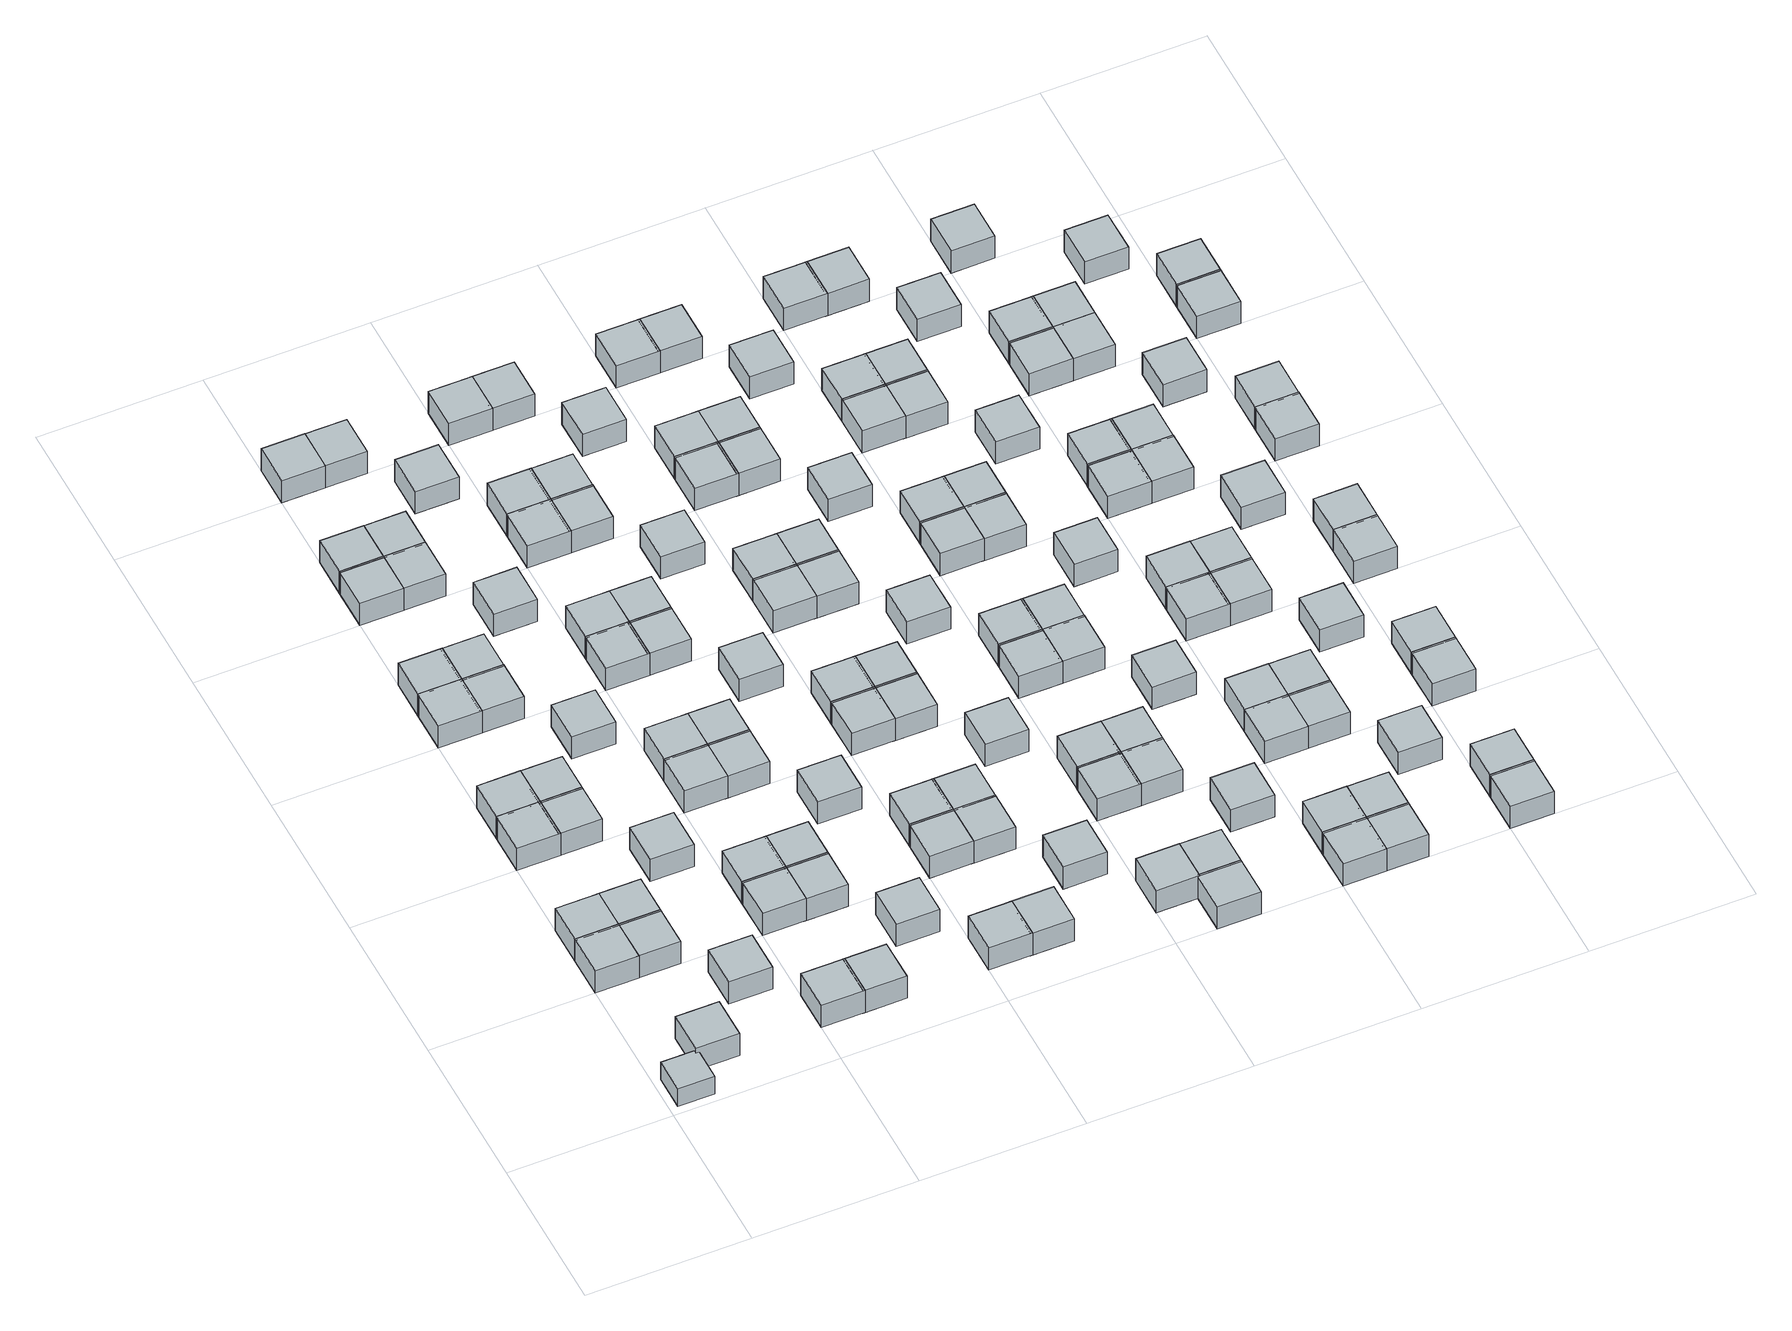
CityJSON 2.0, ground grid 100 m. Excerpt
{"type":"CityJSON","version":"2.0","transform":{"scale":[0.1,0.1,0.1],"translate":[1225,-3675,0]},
"CityObjects":{
"object1":{"type":"GenericCityObject","geometry":[{"type":"Solid","lod":"1","boundaries":[[[[0,1,2,3]],[[4,5,1,0]],[[5,6,2,1]],[[6,7,3,2]],[[7,4,0,3]],[[7,6,5,4]]]]}]},
"object2":{"type":"GenericCityObject","geometry":[{"type":"Solid","lod":"1","boundaries":[[[[8,9,10,11]],[[12,13,9,8]],[[13,14,10,9]],[[14,15,11,10]],[[15,12,8,11]],[[15,14,13,12]]]]}]},
"object3":{"type":"GenericCityObject","geometry":[{"type":"Solid","lod":"1","boundaries":[[[[16,17,18,19]],[[20,21,17,16]],[[21,22,18,17]],[[22,23,19,18]],[[23,20,16,19]],[[23,22,21,20]]]]}]},
"object4":{"type":"GenericCityObject","geometry":[{"type":"Solid","lod":"1","boundaries":[[[[24,25,26,27]],[[28,29,25,24]],[[29,30,26,25]],[[30,31,27,26]],[[31,28,24,27]],[[31,30,29,28]]]]}]},
"object5":{"type":"GenericCityObject","geometry":[{"type":"Solid","lod":"1","boundaries":[[[[32,33,34,35]],[[36,37,33,32]],[[37,38,34,33]],[[38,39,35,34]],[[39,36,32,35]],[[39,38,37,36]]]]}]},
"object6":{"type":"GenericCityObject","geometry":[{"type":"Solid","lod":"1","boundaries":[[[[40,41,42,43]],[[44,45,41,40]],[[45,46,42,41]],[[46,47,43,42]],[[47,44,40,43]],[[47,46,45,44]]]]}]},
"object7":{"type":"GenericCityObject","geometry":[{"type":"Solid","lod":"1","boundaries":[[[[48,49,50,51]],[[52,53,49,48]],[[53,54,50,49]],[[54,55,51,50]],[[55,52,48,51]],[[55,54,53,52]]]]}]},
"object8":{"type":"GenericCityObject","geometry":[{"type":"Solid","lod":"1","boundaries":[[[[56,57,58,59]],[[60,61,57,56]],[[61,62,58,57]],[[62,63,59,58]],[[63,60,56,59]],[[63,62,61,60]]]]}]},
"object9":{"type":"GenericCityObject","geometry":[{"type":"Solid","lod":"1","boundaries":[[[[64,65,66,67]],[[68,69,65,64]],[[69,70,66,65]],[[70,71,67,66]],[[71,68,64,67]],[[71,70,69,68]]]]}]},
"object10":{"type":"GenericCityObject","geometry":[{"type":"Solid","lod":"1","boundaries":[[[[72,73,74,75]],[[76,77,73,72]],[[77,78,74,73]],[[78,79,75,74]],[[79,76,72,75]],[[79,78,77,76]]]]}]},
"object11":{"type":"GenericCityObject","geometry":[{"type":"Solid","lod":"1","boundaries":[[[[80,81,82,83]],[[84,85,81,80]],[[85,86,82,81]],[[86,87,83,82]],[[87,84,80,83]],[[87,86,85,84]]]]}]},
"object12":{"type":"GenericCityObject","geometry":[{"type":"Solid","lod":"1","boundaries":[[[[88,89,90,91]],[[92,93,89,88]],[[93,94,90,89]],[[94,95,91,90]],[[95,92,88,91]],[[95,94,93,92]]]]}]},
"object13":{"type":"GenericCityObject","geometry":[{"type":"Solid","lod":"1","boundaries":[[[[96,97,98,99]],[[100,101,97,96]],[[101,102,98,97]],[[102,103,99,98]],[[103,100,96,99]],[[103,102,101,100]]]]}]},
"object14":{"type":"GenericCityObject","geometry":[{"type":"Solid","lod":"1","boundaries":[[[[104,105,106,107]],[[108,109,105,104]],[[109,110,106,105]],[[110,111,107,106]],[[111,108,104,107]],[[111,110,109,108]]]]}]},
"object15":{"type":"GenericCityObject","geometry":[{"type":"Solid","lod":"1","boundaries":[[[[112,113,114,115]],[[116,117,113,112]],[[117,118,114,113]],[[118,119,115,114]],[[119,116,112,115]],[[119,118,117,116]]]]}]},
"object16":{"type":"GenericCityObject","geometry":[{"type":"Solid","lod":"1","boundaries":[[[[120,121,122,123]],[[124,125,121,120]],[[125,126,122,121]],[[126,127,123,122]],[[127,124,120,123]],[[127,126,125,124]]]]}]},
"object17":{"type":"GenericCityObject","geometry":[{"type":"Solid","lod":"1","boundaries":[[[[128,129,130,131]],[[132,133,129,128]],[[133,134,130,129]],[[134,135,131,130]],[[135,132,128,131]],[[135,134,133,132]]]]}]},
"object18":{"type":"GenericCityObject","geometry":[{"type":"Solid","lod":"1","boundaries":[[[[136,137,138,139]],[[140,141,137,136]],[[141,142,138,137]],[[142,143,139,138]],[[143,140,136,139]],[[143,142,141,140]]]]}]},
"object19":{"type":"GenericCityObject","geometry":[{"type":"Solid","lod":"1","boundaries":[[[[144,145,146,147]],[[148,149,145,144]],[[149,150,146,145]],[[150,151,147,146]],[[151,148,144,147]],[[151,150,149,148]]]]}]},
"object20":{"type":"GenericCityObject","geometry":[{"type":"Solid","lod":"1","boundaries":[[[[152,153,154,155]],[[156,157,153,152]],[[157,158,154,153]],[[158,159,155,154]],[[159,156,152,155]],[[159,158,157,156]]]]}]},
"object21":{"type":"GenericCityObject","geometry":[{"type":"Solid","lod":"1","boundaries":[[[[160,161,162,163]],[[164,165,161,160]],[[165,166,162,161]],[[166,167,163,162]],[[167,164,160,163]],[[167,166,165,164]]]]}]},
"object22":{"type":"GenericCityObject","geometry":[{"type":"Solid","lod":"1","boundaries":[[[[168,169,170,171]],[[172,173,169,168]],[[173,174,170,169]],[[174,175,171,170]],[[175,172,168,171]],[[175,174,173,172]]]]}]},
"object23":{"type":"GenericCityObject","geometry":[{"type":"Solid","lod":"1","boundaries":[[[[176,177,178,179]],[[180,181,177,176]],[[181,182,178,177]],[[182,183,179,178]],[[183,180,176,179]],[[183,182,181,180]]]]}]},
"object24":{"type":"GenericCityObject","geometry":[{"type":"Solid","lod":"1","boundaries":[[[[184,185,186,187]],[[188,189,185,184]],[[189,190,186,185]],[[190,191,187,186]],[[191,188,184,187]],[[191,190,189,188]]]]}]},
"object25":{"type":"GenericCityObject","geometry":[{"type":"Solid","lod":"1","boundaries":[[[[192,193,194,195]],[[196,197,193,192]],[[197,198,194,193]],[[198,199,195,194]],[[199,196,192,195]],[[199,198,197,196]]]]}]},
"object26":{"type":"GenericCityObject","geometry":[{"type":"Solid","lod":"1","boundaries":[[[[200,201,202,203]],[[204,205,201,200]],[[205,206,202,201]],[[206,207,203,202]],[[207,204,200,203]],[[207,206,205,204]]]]}]},
"object27":{"type":"GenericCityObject","geometry":[{"type":"Solid","lod":"1","boundaries":[[[[208,209,210,211]],[[212,213,209,208]],[[213,214,210,209]],[[214,215,211,210]],[[215,212,208,211]],[[215,214,213,212]]]]}]},
"object28":{"type":"GenericCityObject","geometry":[{"type":"Solid","lod":"1","boundaries":[[[[216,217,218,219]],[[220,221,217,216]],[[221,222,218,217]],[[222,223,219,218]],[[223,220,216,219]],[[223,222,221,220]]]]}]},
"object29":{"type":"GenericCityObject","geometry":[{"type":"Solid","lod":"1","boundaries":[[[[224,225,226,227]],[[228,229,225,224]],[[229,230,226,225]],[[230,231,227,226]],[[231,228,224,227]],[[231,230,229,228]]]]}]},
"object30":{"type":"GenericCityObject","geometry":[{"type":"Solid","lod":"1","boundaries":[[[[232,233,234,235]],[[236,237,233,232]],[[237,238,234,233]],[[238,239,235,234]],[[239,236,232,235]],[[239,238,237,236]]]]}]},
"object31":{"type":"GenericCityObject","geometry":[{"type":"Solid","lod":"1","boundaries":[[[[240,241,242,243]],[[244,245,241,240]],[[245,246,242,241]],[[246,247,243,242]],[[247,244,240,243]],[[247,246,245,244]]]]}]},
"object32":{"type":"GenericCityObject","geometry":[{"type":"Solid","lod":"1","boundaries":[[[[248,249,250,251]],[[252,253,249,248]],[[253,254,250,249]],[[254,255,251,250]],[[255,252,248,251]],[[255,254,253,252]]]]}]},
"object33":{"type":"GenericCityObject","geometry":[{"type":"Solid","lod":"1","boundaries":[[[[256,257,258,259]],[[260,261,257,256]],[[261,262,258,257]],[[262,263,259,258]],[[263,260,256,259]],[[263,262,261,260]]]]}]},
"object34":{"type":"GenericCityObject","geometry":[{"type":"Solid","lod":"1","boundaries":[[[[264,265,266,267]],[[268,269,265,264]],[[269,270,266,265]],[[270,271,267,266]],[[271,268,264,267]],[[271,270,269,268]]]]}]},
"object35":{"type":"GenericCityObject","geometry":[{"type":"Solid","lod":"1","boundaries":[[[[272,273,274,275]],[[276,277,273,272]],[[277,278,274,273]],[[278,279,275,274]],[[279,276,272,275]],[[279,278,277,276]]]]}]},
"object36":{"type":"GenericCityObject","geometry":[{"type":"Solid","lod":"1","boundaries":[[[[280,281,282,283]],[[284,285,281,280]],[[285,286,282,281]],[[286,287,283,282]],[[287,284,280,283]],[[287,286,285,284]]]]}]},
"object37":{"type":"GenericCityObject","geometry":[{"type":"Solid","lod":"1","boundaries":[[[[288,289,290,291]],[[292,293,289,288]],[[293,294,290,289]],[[294,295,291,290]],[[295,292,288,291]],[[295,294,293,292]]]]}]},
"object38":{"type":"GenericCityObject","geometry":[{"type":"Solid","lod":"1","boundaries":[[[[296,297,298,299]],[[300,301,297,296]],[[301,302,298,297]],[[302,303,299,298]],[[303,300,296,299]],[[303,302,301,300]]]]}]},
"object39":{"type":"GenericCityObject","geometry":[{"type":"Solid","lod":"1","boundaries":[[[[304,305,306,307]],[[308,309,305,304]],[[309,310,306,305]],[[310,311,307,306]],[[311,308,304,307]],[[311,310,309,308]]]]}]},
"object40":{"type":"GenericCityObject","geometry":[{"type":"Solid","lod":"1","boundaries":[[[[312,313,314,315]],[[316,317,313,312]],[[317,318,314,313]],[[318,319,315,314]],[[319,316,312,315]],[[319,318,317,316]]]]}]},
"object41":{"type":"GenericCityObject","geometry":[{"type":"Solid","lod":"1","boundaries":[[[[320,321,322,323]],[[324,325,321,320]],[[325,326,322,321]],[[326,327,323,322]],[[327,324,320,323]],[[327,326,325,324]]]]}]},
"object42":{"type":"GenericCityObject","geometry":[{"type":"Solid","lod":"1","boundaries":[[[[328,329,330,331]],[[332,333,329,328]],[[333,334,330,329]],[[334,335,331,330]],[[335,332,328,331]],[[335,334,333,332]]]]}]},
"object43":{"type":"GenericCityObject","geometry":[{"type":"Solid","lod":"1","boundaries":[[[[336,337,338,339]],[[340,341,337,336]],[[341,342,338,337]],[[342,343,339,338]],[[343,340,336,339]],[[343,342,341,340]]]]}]},
"object44":{"type":"GenericCityObject","geometry":[{"type":"Solid","lod":"1","boundaries":[[[[344,345,346,347]],[[348,349,345,344]],[[349,350,346,345]],[[350,351,347,346]],[[351,348,344,347]],[[351,350,349,348]]]]}]},
"object45":{"type":"GenericCityObject","geometry":[{"type":"Solid","lod":"1","boundaries":[[[[352,353,354,355]],[[356,357,353,352]],[[357,358,354,353]],[[358,359,355,354]],[[359,356,352,355]],[[359,358,357,356]]]]}]},
"object46":{"type":"GenericCityObject","geometry":[{"type":"Solid","lod":"1","boundaries":[[[[360,361,362,363]],[[364,365,361,360]],[[365,366,362,361]],[[366,367,363,362]],[[367,364,360,363]],[[367,366,365,364]]]]}]},
"object47":{"type":"GenericCityObject","geometry":[{"type":"Solid","lod":"1","boundaries":[[[[368,369,370,371]],[[372,373,369,368]],[[373,374,370,369]],[[374,375,371,370]],[[375,372,368,371]],[[375,374,373,372]]]]}]},
"object48":{"type":"GenericCityObject","geometry":[{"type":"Solid","lod":"1","boundaries":[[[[376,377,378,379]],[[380,381,377,376]],[[381,382,378,377]],[[382,383,379,378]],[[383,380,376,379]],[[383,382,381,380]]]]}]},
"object49":{"type":"GenericCityObject","geometry":[{"type":"Solid","lod":"1","boundaries":[[[[384,385,386,387]],[[388,389,385,384]],[[389,390,386,385]],[[390,391,387,386]],[[391,388,384,387]],[[391,390,389,388]]]]}]},
"object50":{"type":"GenericCityObject","geometry":[{"type":"Solid","lod":"1","boundaries":[[[[392,393,394,395]],[[396,397,393,392]],[[397,398,394,393]],[[398,399,395,394]],[[399,396,392,395]],[[399,398,397,396]]]]}]},
"object51":{"type":"GenericCityObject","geometry":[{"type":"Solid","lod":"1","boundaries":[[[[400,401,402,403]],[[404,405,401,400]],[[405,406,402,401]],[[406,407,403,402]],[[407,404,400,403]],[[407,406,405,404]]]]}]},
"object52":{"type":"GenericCityObject","geometry":[{"type":"Solid","lod":"1","boundaries":[[[[408,409,410,411]],[[412,413,409,408]],[[413,414,410,409]],[[414,415,411,410]],[[415,412,408,411]],[[415,414,413,412]]]]}]},
"object53":{"type":"GenericCityObject","geometry":[{"type":"Solid","lod":"1","boundaries":[[[[416,417,418,419]],[[420,421,417,416]],[[421,422,418,417]],[[422,423,419,418]],[[423,420,416,419]],[[423,422,421,420]]]]}]},
"object54":{"type":"GenericCityObject","geometry":[{"type":"Solid","lod":"1","boundaries":[[[[424,425,426,427]],[[428,429,425,424]],[[429,430,426,425]],[[430,431,427,426]],[[431,428,424,427]],[[431,430,429,428]]]]}]},
"object55":{"type":"GenericCityObject","geometry":[{"type":"Solid","lod":"1","boundaries":[[[[432,433,434,435]],[[436,437,433,432]],[[437,438,434,433]],[[438,439,435,434]],[[439,436,432,435]],[[439,438,437,436]]]]}]},
"object56":{"type":"GenericCityObject","geometry":[{"type":"Solid","lod":"1","boundaries":[[[[440,441,442,443]],[[444,445,441,440]],[[445,446,442,441]],[[446,447,443,442]],[[447,444,440,443]],[[447,446,445,444]]]]}]},
"object57":{"type":"GenericCityObject","geometry":[{"type":"Solid","lod":"1","boundaries":[[[[448,449,450,451]],[[452,453,449,448]],[[453,454,450,449]],[[454,455,451,450]],[[455,452,448,451]],[[455,454,453,452]]]]}]},
"object58":{"type":"GenericCityObject","geometry":[{"type":"Solid","lod":"1","boundaries":[[[[456,457,458,459]],[[460,461,457,456]],[[461,462,458,457]],[[462,463,459,458]],[[463,460,456,459]],[[463,462,461,460]]]]}]},
"object59":{"type":"GenericCityObject","geometry":[{"type":"Solid","lod":"1","boundaries":[[[[464,465,466,467]],[[468,469,465,464]],[[469,470,466,465]],[[470,471,467,466]],[[471,468,464,467]],[[471,470,469,468]]]]}]},
"object60":{"type":"GenericCityObject","geometry":[{"type":"Solid","lod":"1","boundaries":[[[[472,473,474,475]],[[476,477,473,472]],[[477,478,474,473]],[[478,479,475,474]],[[479,476,472,475]],[[479,478,477,476]]]]}]},
"object61":{"type":"GenericCityObject","geometry":[{"type":"Solid","lod":"1","boundaries":[[[[480,481,482,483]],[[484,485,481,480]],[[485,486,482,481]],[[486,487,483,482]],[[487,484,480,483]],[[487,486,485,484]]]]}]},
"object62":{"type":"GenericCityObject","geometry":[{"type":"Solid","lod":"1","boundaries":[[[[488,489,490,491]],[[492,493,489,488]],[[493,494,490,489]],[[494,495,491,490]],[[495,492,488,491]],[[495,494,493,492]]]]}]},
"object63":{"type":"GenericCityObject","geometry":[{"type":"Solid","lod":"1","boundaries":[[[[496,497,498,499]],[[500,501,497,496]],[[501,502,498,497]],[[502,503,499,498]],[[503,500,496,499]],[[503,502,501,500]]]]}]},
"object64":{"type":"GenericCityObject","geometry":[{"type":"Solid","lod":"1","boundaries":[[[[504,505,506,507]],[[508,509,505,504]],[[509,510,506,505]],[[510,511,507,506]],[[511,508,504,507]],[[511,510,509,508]]]]}]},
"object65":{"type":"GenericCityObject","geometry":[{"type":"Solid","lod":"1","boundaries":[[[[512,513,514,515]],[[516,517,513,512]],[[517,518,514,513]],[[518,519,515,514]],[[519,516,512,515]],[[519,518,517,516]]]]}]},
"object66":{"type":"GenericCityObject","geometry":[{"type":"Solid","lod":"1","boundaries":[[[[520,521,522,523]],[[524,525,521,520]],[[525,526,522,521]],[[526,527,523,522]],[[527,524,520,523]],[[527,526,525,524]]]]}]},
"object67":{"type":"GenericCityObject","geometry":[{"type":"Solid","lod":"1","boundaries":[[[[528,529,530,531]],[[532,533,529,528]],[[533,534,530,529]],[[534,535,531,530]],[[535,532,528,531]],[[535,534,533,532]]]]}]},
"object68":{"type":"GenericCityObject","geometry":[{"type":"Solid","lod":"1","boundaries":[[[[536,537,538,539]],[[540,541,537,536]],[[541,542,538,537]],[[542,543,539,538]],[[543,540,536,539]],[[543,542,541,540]]]]}]},
"object69":{"type":"GenericCityObject","geometry":[{"type":"Solid","lod":"1","boundaries":[[[[544,545,546,547]],[[548,549,545,544]],[[549,550,546,545]],[[550,551,547,546]],[[551,548,544,547]],[[551,550,549,548]]]]}]},
"object70":{"type":"GenericCityObject","geometry":[{"type":"Solid","lod":"1","boundaries":[[[[552,553,554,555]],[[556,557,553,552]],[[557,558,554,553]],[[558,559,555,554]],[[559,556,552,555]],[[559,558,557,556]]]]}]},
"object71":{"type":"GenericCityObject","geometry":[{"type":"Solid","lod":"1","boundaries":[[[[560,561,562,563]],[[564,565,561,560]],[[565,566,562,561]],[[566,567,563,562]],[[567,564,560,563]],[[567,566,565,564]]]]}]},
"object72":{"type":"GenericCityObject","geometry":[{"type":"Solid","lod":"1","boundaries":[[[[568,569,570,571]],[[572,573,569,568]],[[573,574,570,569]],[[574,575,571,570]],[[575,572,568,571]],[[575,574,573,572]]]]}]},
"object73":{"type":"GenericCityObject","geometry":[{"type":"Solid","lod":"1","boundaries":[[[[576,577,578,579]],[[580,581,577,576]],[[581,582,578,577]],[[582,583,579,578]],[[583,580,576,579]],[[583,582,581,580]]]]}]},
"object74":{"type":"GenericCityObject","geometry":[{"type":"Solid","lod":"1","boundaries":[[[[584,585,586,587]],[[588,589,585,584]],[[589,590,586,585]],[[590,591,587,586]],[[591,588,584,587]],[[591,590,589,588]]]]}]},
"object75":{"type":"GenericCityObject","geometry":[{"type":"Solid","lod":"1","boundaries":[[[[592,593,594,595]],[[596,597,593,592]],[[597,598,594,593]],[[598,599,595,594]],[[599,596,592,595]],[[599,598,597,596]]]]}]},
"object76":{"type":"GenericCityObject","geometry":[{"type":"Solid","lod":"1","boundaries":[[[[600,601,602,603]],[[604,605,601,600]],[[605,606,602,601]],[[606,607,603,602]],[[607,604,600,603]],[[607,606,605,604]]]]}]},
"object77":{"type":"GenericCityObject","geometry":[{"type":"Solid","lod":"1","boundaries":[[[[608,609,610,611]],[[612,613,609,608]],[[613,614,610,609]],[[614,615,611,610]],[[615,612,608,611]],[[615,614,613,612]]]]}]},
"object78":{"type":"GenericCityObject","geometry":[{"type":"Solid","lod":"1","boundaries":[[[[616,617,618,619]],[[620,621,617,616]],[[621,622,618,617]],[[622,623,619,618]],[[623,620,616,619]],[[623,622,621,620]]]]}]},
"object79":{"type":"GenericCityObject","geometry":[{"type":"Solid","lod":"1","boundaries":[[[[624,625,626,627]],[[628,629,625,624]],[[629,630,626,625]],[[630,631,627,626]],[[631,628,624,627]],[[631,630,629,628]]]]}]},
"object80":{"type":"GenericCityObject","geometry":[{"type":"Solid","lod":"1","boundaries":[[[[632,633,634,635]],[[636,637,633,632]],[[637,638,634,633]],[[638,639,635,634]],[[639,636,632,635]],[[639,638,637,636]]]]}]},
"object81":{"type":"GenericCityObject","geometry":[{"type":"Solid","lod":"1","boundaries":[[[[640,641,642,643]],[[644,645,641,640]],[[645,646,642,641]],[[646,647,643,642]],[[647,644,640,643]],[[647,646,645,644]]]]}]},
"object82":{"type":"GenericCityObject","geometry":[{"type":"Solid","lod":"1","boundaries":[[[[648,649,650,651]],[[652,653,649,648]],[[653,654,650,649]],[[654,655,651,650]],[[655,652,648,651]],[[655,654,653,652]]]]}]},
"object83":{"type":"GenericCityObject","geometry":[{"type":"Solid","lod":"1","boundaries":[[[[656,657,658,659]],[[660,661,657,656]],[[661,662,658,657]],[[662,663,659,658]],[[663,660,656,659]],[[663,662,661,660]]]]}]},
"object84":{"type":"GenericCityObject","geometry":[{"type":"Solid","lod":"1","boundaries":[[[[664,665,666,667]],[[668,669,665,664]],[[669,670,666,665]],[[670,671,667,666]],[[671,668,664,667]],[[671,670,669,668]]]]}]},
"object85":{"type":"GenericCityObject","geometry":[{"type":"Solid","lod":"1","boundaries":[[[[672,673,674,675]],[[676,677,673,672]],[[677,678,674,673]],[[678,679,675,674]],[[679,676,672,675]],[[679,678,677,676]]]]}]},
"object86":{"type":"GenericCityObject","geometry":[{"type":"Solid","lod":"1","boundaries":[[[[680,681,682,683]],[[684,685,681,680]],[[685,686,682,681]],[[686,687,683,682]],[[687,684,680,683]],[[687,686,685,684]]]]}]},
"object87":{"type":"GenericCityObject","geometry":[{"type":"Solid","lod":"1","boundaries":[[[[688,689,690,691]],[[692,693,689,688]],[[693,694,690,689]],[[694,695,691,690]],[[695,692,688,691]],[[695,694,693,692]]]]}]},
"object88":{"type":"GenericCityObject","geometry":[{"type":"Solid","lod":"1","boundaries":[[[[696,697,698,699]],[[700,701,697,696]],[[701,702,698,697]],[[702,703,699,698]],[[703,700,696,699]],[[703,702,701,700]]]]}]},
"object89":{"type":"GenericCityObject","geometry":[{"type":"Solid","lod":"1","boundaries":[[[[704,705,706,707]],[[708,709,705,704]],[[709,710,706,705]],[[710,711,707,706]],[[711,708,704,707]],[[711,710,709,708]]]]}]},
"object90":{"type":"GenericCityObject","geometry":[{"type":"Solid","lod":"1","boundaries":[[[[712,713,714,715]],[[716,717,713,712]],[[717,718,714,713]],[[718,719,715,714]],[[719,716,712,715]],[[719,718,717,716]]]]}]},
"object91":{"type":"GenericCityObject","geometry":[{"type":"Solid","lod":"1","boundaries":[[[[720,721,722,723]],[[724,725,721,720]],[[725,726,722,721]],[[726,727,723,722]],[[727,724,720,723]],[[727,726,725,724]]]]}]},
"object92":{"type":"GenericCityObject","geometry":[{"type":"Solid","lod":"1","boundaries":[[[[728,729,730,731]],[[732,733,729,728]],[[733,734,730,729]],[[734,735,731,730]],[[735,732,728,731]],[[735,734,733,732]]]]}]},
"object93":{"type":"GenericCityObject","geometry":[{"type":"Solid","lod":"1","boundaries":[[[[736,737,738,739]],[[740,741,737,736]],[[741,742,738,737]],[[742,743,739,738]],[[743,740,736,739]],[[743,742,741,740]]]]}]},
"object94":{"type":"GenericCityObject","geometry":[{"type":"Solid","lod":"1","boundaries":[[[[744,745,746,747]],[[748,749,745,744]],[[749,750,746,745]],[[750,751,747,746]],[[751,748,744,747]],[[751,750,749,748]]]]}]},
"object95":{"type":"GenericCityObject","geometry":[{"type":"Solid","lod":"1","boundaries":[[[[752,753,754,755]],[[756,757,753,752]],[[757,758,754,753]],[[758,759,755,754]],[[759,756,752,755]],[[759,758,757,756]]]]}]},
"object96":{"type":"GenericCityObject","geometry":[{"type":"Solid","lod":"1","boundaries":[[[[760,761,762,763]],[[764,765,761,760]],[[765,766,762,761]],[[766,767,763,762]],[[767,764,760,763]],[[767,766,765,764]]]]}]},
"object97":{"type":"GenericCityObject","geometry":[{"type":"Solid","lod":"1","boundaries":[[[[768,769,770,771]],[[772,773,769,768]],[[773,774,770,769]],[[774,775,771,770]],[[775,772,768,771]],[[775,774,773,772]]]]}]},
"object98":{"type":"GenericCityObject","geometry":[{"type":"Solid","lod":"1","boundaries":[[[[776,777,778,779]],[[780,781,777,776]],[[781,782,778,777]],[[782,783,779,778]],[[783,780,776,779]],[[783,782,781,780]]]]}]},
"object99":{"type":"GenericCityObject","geometry":[{"type":"Solid","lod":"1","boundaries":[[[[784,785,786,787]],[[788,789,785,784]],[[789,790,786,785]],[[790,791,787,786]],[[791,788,784,787]],[[791,790,789,788]]]]}]},
"object100":{"type":"GenericCityObject","geometry":[{"type":"Solid","lod":"1","boundaries":[[[[792,793,794,795]],[[796,797,793,792]],[[797,798,794,793]],[[798,799,795,794]],[[799,796,792,795]],[[799,798,797,796]]]]}]},
"object101":{"type":"GenericCityObject","geometry":[{"type":"Solid","lod":"1","boundaries":[[[[800,801,802,803]],[[804,805,801,800]],[[805,806,802,801]],[[806,807,803,802]],[[807,804,800,803]],[[807,806,805,804]]]]}]},
"object102":{"type":"GenericCityObject","geometry":[{"type":"Solid","lod":"1","boundaries":[[[[808,809,810,811]],[[812,813,809,808]],[[813,814,810,809]],[[814,815,811,810]],[[815,812,808,811]],[[815,814,813,812]]]]}]},
"object103":{"type":"GenericCityObject","geometry":[{"type":"Solid","lod":"1","boundaries":[[[[816,817,818,819]],[[820,821,817,816]],[[821,822,818,817]],[[822,823,819,818]],[[823,820,816,819]],[[823,822,821,820]]]]}]},
"object104":{"type":"GenericCityObject","geometry":[{"type":"Solid","lod":"1","boundaries":[[[[824,825,826,827]],[[828,829,825,824]],[[829,830,826,825]],[[830,831,827,826]],[[831,828,824,827]],[[831,830,829,828]]]]}]},
"object105":{"type":"GenericCityObject","geometry":[{"type":"Solid","lod":"1","boundaries":[[[[832,833,834,835]],[[836,837,833,832]],[[837,838,834,833]],[[838,839,835,834]],[[839,836,832,835]],[[839,838,837,836]]]]}]},
"object106":{"type":"GenericCityObject","geometry":[{"type":"Solid","lod":"1","boundaries":[[[[840,841,842,843]],[[844,845,841,840]],[[845,846,842,841]],[[846,847,843,842]],[[847,844,840,843]],[[847,846,845,844]]]]}]},
"object107":{"type":"GenericCityObject","geometry":[{"type":"Solid","lod":"1","boundaries":[[[[848,849,850,851]],[[852,853,849,848]],[[853,854,850,849]],[[854,855,851,850]],[[855,852,848,851]],[[855,854,853,852]]]]}]},
"object108":{"type":"GenericCityObject","geometry":[{"type":"Solid","lod":"1","boundaries":[[[[856,857,858,859]],[[860,861,857,856]],[[861,862,858,857]],[[862,863,859,858]],[[863,860,856,859]],[[863,862,861,860]]]]}]},
"object109":{"type":"GenericCityObject","geometry":[{"type":"Solid","lod":"1","boundaries":[[[[864,865,866,867]],[[868,869,865,864]],[[869,870,866,865]],[[870,871,867,866]],[[871,868,864,867]],[[871,870,869,868]]]]}]},
"object110":{"type":"GenericCityObject","geometry":[{"type":"Solid","lod":"1","boundaries":[[[[872,873,874,875]],[[876,877,873,872]],[[877,878,874,873]],[[878,879,875,874]],[[879,876,872,875]],[[879,878,877,876]]]]}]},
"object111":{"type":"GenericCityObject","geometry":[{"type":"Solid","lod":"1","boundaries":[[[[880,881,882,883]],[[884,885,881,880]],[[885,886,882,881]],[[886,887,883,882]],[[887,884,880,883]],[[887,886,885,884]]]]}]},
"object112":{"type":"GenericCityObject","geometry":[{"type":"Solid","lod":"1","boundaries":[[[[888,889,890,891]],[[892,893,889,888]],[[893,894,890,889]],[[894,895,891,890]],[[895,892,888,891]],[[895,894,893,892]]]]}]},
"object113":{"type":"GenericCityObject","geometry":[{"type":"Solid","lod":"1","boundaries":[[[[896,897,898,899]],[[900,901,897,896]],[[901,902,898,897]],[[902,903,899,898]],[[903,900,896,899]],[[903,902,901,900]]]]}]},
"object114":{"type":"GenericCityObject","geometry":[{"type":"Solid","lod":"1","boundaries":[[[[904,905,906,907]],[[908,909,905,904]],[[909,910,906,905]],[[910,911,907,906]],[[911,908,904,907]],[[911,910,909,908]]]]}]},
"object115":{"type":"GenericCityObject","geometry":[{"type":"Solid","lod":"1","boundaries":[[[[912,913,914,915]],[[916,917,913,912]],[[917,918,914,913]],[[918,919,915,914]],[[919,916,912,915]],[[919,918,917,916]]]]}]},
"object116":{"type":"GenericCityObject","geometry":[{"type":"Solid","lod":"1","boundaries":[[[[920,921,922,923]],[[924,925,921,920]],[[925,926,922,921]],[[926,927,923,922]],[[927,924,920,923]],[[927,926,925,924]]]]}]},
"object117":{"type":"GenericCityObject","geometry":[{"type":"Solid","lod":"1","boundaries":[[[[928,929,930,931]],[[932,933,929,928]],[[933,934,930,929]],[[934,935,931,930]],[[935,932,928,931]],[[935,934,933,932]]]]}]},
"object118":{"type":"GenericCityObject","geometry":[{"type":"Solid","lod":"1","boundaries":[[[[936,937,938,939]],[[940,941,937,936]],[[941,942,938,937]],[[942,943,939,938]],[[943,940,936,939]],[[943,942,941,940]]]]}]},
"object119":{"type":"GenericCityObject","geometry":[{"type":"Solid","lod":"1","boundaries":[[[[944,945,946,947]],[[948,949,945,944]],[[949,950,946,945]],[[950,951,947,946]],[[951,948,944,947]],[[951,950,949,948]]]]}]},
"object120":{"type":"GenericCityObject","geometry":[{"type":"Solid","lod":"1","boundaries":[[[[952,953,954,955]],[[956,957,953,952]],[[957,958,954,953]],[[958,959,955,954]],[[959,956,952,955]],[[959,958,957,956]]]]}]},
"object121":{"type":"GenericCityObject","geometry":[{"type":"Solid","lod":"1","boundaries":[[[[960,961,962,963]],[[964,965,961,960]],[[965,966,962,961]],[[966,967,963,962]],[[967,964,960,963]],[[967,966,965,964]]]]}]},
"object122":{"type":"GenericCityObject","geometry":[{"type":"Solid","lod":"1","boundaries":[[[[968,969,970,971]],[[972,973,969,968]],[[973,974,970,969]],[[974,975,971,970]],[[975,972,968,971]],[[975,974,973,972]]]]}]},
"object123":{"type":"GenericCityObject","geometry":[{"type":"Solid","lod":"1","boundaries":[[[[976,977,978,979]],[[980,981,977,976]],[[981,982,978,977]],[[982,983,979,978]],[[983,980,976,979]],[[983,982,981,980]]]]}]},
"object124":{"type":"GenericCityObject","geometry":[{"type":"Solid","lod":"1","boundaries":[[[[984,985,986,987]],[[988,989,985,984]],[[989,990,986,985]],[[990,991,987,986]],[[991,988,984,987]],[[991,990,989,988]]]]}]},
"object125":{"type":"GenericCityObject","geometry":[{"type":"Solid","lod":"1","boundaries":[[[[992,993,994,995]],[[996,997,993,992]],[[997,998,994,993]],[[998,999,995,994]],[[999,996,992,995]],[[999,998,997,996]]]]}]},
"object126":{"type":"GenericCityObject","geometry":[{"type":"Solid","lod":"1","boundaries":[[[[1000,1001,1002,1003]],[[1004,1005,1001,1000]],[[1005,1006,1002,1001]],[[1006,1007,1003,1002]],[[1007,1004,1000,1003]],[[1007,1006,1005,1004]]]]}]},
"object127":{"type":"GenericCityObject","geometry":[{"type":"Solid","lod":"1","boundaries":[[[[1008,1009,1010,1011]],[[1012,1013,1009,1008]],[[1013,1014,1010,1009]],[[1014,1015,1011,1010]],[[1015,1012,1008,1011]],[[1015,1014,1013,1012]]]]}]},
"object128":{"type":"GenericCityObject","geometry":[{"type":"Solid","lod":"1","boundaries":[[[[1016,1017,1018,1019]],[[1020,1021,1017,1016]],[[1021,1022,1018,1017]],[[1022,1023,1019,1018]],[[1023,1020,1016,1019]],[[1023,1022,1021,1020]]]]}]},
"object129":{"type":"GenericCityObject","geometry":[{"type":"Solid","lod":"1","boundaries":[[[[1024,1025,1026,1027]],[[1028,1029,1025,1024]],[[1029,1030,1026,1025]],[[1030,1031,1027,1026]],[[1031,1028,1024,1027]],[[1031,1030,1029,1028]]]]}]},
"object130":{"type":"GenericCityObject","geometry":[{"type":"Solid","lod":"1","boundaries":[[[[1032,1033,1034,1035]],[[1036,1037,1033,1032]],[[1037,1038,1034,1033]],[[1038,1039,1035,1034]],[[1039,1036,1032,1035]],[[1039,1038,1037,1036]]]]}]},
"object131":{"type":"GenericCityObject","geometry":[{"type":"Solid","lod":"1","boundaries":[[[[1040,1041,1042,1043]],[[1044,1045,1041,1040]],[[1045,1046,1042,1041]],[[1046,1047,1043,1042]],[[1047,1044,1040,1043]],[[1047,1046,1045,1044]]]]}]},
"object132":{"type":"GenericCityObject","geometry":[{"type":"Solid","lod":"1","boundaries":[[[[1048,1049,1050,1051]],[[1052,1053,1049,1048]],[[1053,1054,1050,1049]],[[1054,1055,1051,1050]],[[1055,1052,1048,1051]],[[1055,1054,1053,1052]]]]}]},
"object133":{"type":"GenericCityObject","geometry":[{"type":"Solid","lod":"1","boundaries":[[[[1056,1057,1058,1059]],[[1060,1061,1057,1056]],[[1061,1062,1058,1057]],[[1062,1063,1059,1058]],[[1063,1060,1056,1059]],[[1063,1062,1061,1060]]]]}]},
"object134":{"type":"GenericCityObject","geometry":[{"type":"Solid","lod":"1","boundaries":[[[[1064,1065,1066,1067]],[[1068,1069,1065,1064]],[[1069,1070,1066,1065]],[[1070,1071,1067,1066]],[[1071,1068,1064,1067]],[[1071,1070,1069,1068]]]]}]},
"object135":{"type":"GenericCityObject","geometry":[{"type":"Solid","lod":"1","boundaries":[[[[1072,1073,1074,1075]],[[1076,1077,1073,1072]],[[1077,1078,1074,1073]],[[1078,1079,1075,1074]],[[1079,1076,1072,1075]],[[1079,1078,1077,1076]]]]}]},
"object136":{"type":"GenericCityObject","geometry":[{"type":"Solid","lod":"1","boundaries":[[[[1080,1081,1082,1083]],[[1084,1085,1081,1080]],[[1085,1086,1082,1081]],[[1086,1087,1083,1082]],[[1087,1084,1080,1083]],[[1087,1086,1085,1084]]]]}]},
"object137":{"type":"GenericCityObject","geometry":[{"type":"Solid","lod":"1","boundaries":[[[[1088,1089,1090,1091]],[[1092,1093,1089,1088]],[[1093,1094,1090,1089]],[[1094,1095,1091,1090]],[[1095,1092,1088,1091]],[[1095,1094,1093,1092]]]]}]}
},
"vertices":[
[50,50,0],[270,50,0],[270,270,0],[50,270,0],[50,50,140],[270,50,140],[270,270,140],[50,270,140],
[0,1000,0],[262,1000,0],[262,1262,0],[0,1262,0],[0,1000,175],[262,1000,175],[262,1262,175],[0,1262,175],
[250,250,0],[512,250,0],[512,512,0],[250,512,0],[250,250,175],[512,250,175],[512,512,175],[250,512,175],
[0,1250,0],[262,1250,0],[262,1512,0],[0,1512,0],[0,1250,175],[262,1250,175],[262,1512,175],[0,1512,175],
[250,1000,0],[512,1000,0],[512,1262,0],[250,1262,0],[250,1000,175],[512,1000,175],[512,1262,175],[250,1262,175],
[0,2000,0],[262,2000,0],[262,2262,0],[0,2262,0],[0,2000,175],[262,2000,175],[262,2262,175],[0,2262,175],
[250,1250,0],[512,1250,0],[512,1512,0],[250,1512,0],[250,1250,175],[512,1250,175],[512,1512,175],[250,1512,175],
[0,2250,0],[262,2250,0],[262,2512,0],[0,2512,0],[0,2250,175],[262,2250,175],[262,2512,175],[0,2512,175],
[620,620,0],[882,620,0],[882,882,0],[620,882,0],[620,620,175],[882,620,175],[882,882,175],[620,882,175],
[250,2000,0],[512,2000,0],[512,2262,0],[250,2262,0],[250,2000,175],[512,2000,175],[512,2262,175],[250,2262,175],
[0,3000,0],[262,3000,0],[262,3262,0],[0,3262,0],[0,3000,175],[262,3000,175],[262,3262,175],[0,3262,175],
[250,2250,0],[512,2250,0],[512,2512,0],[250,2512,0],[250,2250,175],[512,2250,175],[512,2512,175],[250,2512,175],
[0,3250,0],[262,3250,0],[262,3512,0],[0,3512,0],[0,3250,175],[262,3250,175],[262,3512,175],[0,3512,175],
[1000,250,0],[1262,250,0],[1262,512,0],[1000,512,0],[1000,250,175],[1262,250,175],[1262,512,175],[1000,512,175],
[620,1620,0],[882,1620,0],[882,1882,0],[620,1882,0],[620,1620,175],[882,1620,175],[882,1882,175],[620,1882,175],
[250,3000,0],[512,3000,0],[512,3262,0],[250,3262,0],[250,3000,175],[512,3000,175],[512,3262,175],[250,3262,175],
[0,4000,0],[262,4000,0],[262,4262,0],[0,4262,0],[0,4000,175],[262,4000,175],[262,4262,175],[0,4262,175],
[250,3250,0],[512,3250,0],[512,3512,0],[250,3512,0],[250,3250,175],[512,3250,175],[512,3512,175],[250,3512,175],
[0,4250,0],[262,4250,0],[262,4512,0],[0,4512,0],[0,4250,175],[262,4250,175],[262,4512,175],[0,4512,175],
[1000,1000,0],[1262,1000,0],[1262,1262,0],[1000,1262,0],[1000,1000,175],[1262,1000,175],[1262,1262,175],[1000,1262,175],
[1250,250,0],[1512,250,0],[1512,512,0],[1250,512,0],[1250,250,175],[1512,250,175],[1512,512,175],[1250,512,175],
[1000,1250,0],[1262,1250,0],[1262,1512,0],[1000,1512,0],[1000,1250,175],[1262,1250,175],[1262,1512,175],[1000,1512,175],
[620,2620,0],[882,2620,0],[882,2882,0],[620,2882,0],[620,2620,175],[882,2620,175],[882,2882,175],[620,2882,175],
[250,4000,0],[512,4000,0],[512,4262,0],[250,4262,0],[250,4000,175],[512,4000,175],[512,4262,175],[250,4262,175],
[0,5000,0],[262,5000,0],[262,5262,0],[0,5262,0],[0,5000,175],[262,5000,175],[262,5262,175],[0,5262,175],
[250,4250,0],[512,4250,0],[512,4512,0],[250,4512,0],[250,4250,175],[512,4250,175],[512,4512,175],[250,4512,175],
[1250,1000,0],[1512,1000,0],[1512,1262,0],[1250,1262,0],[1250,1000,175],[1512,1000,175],[1512,1262,175],[1250,1262,175],
[1000,2000,0],[1262,2000,0],[1262,2262,0],[1000,2262,0],[1000,2000,175],[1262,2000,175],[1262,2262,175],[1000,2262,175],
[1250,1250,0],[1512,1250,0],[1512,1512,0],[1250,1512,0],[1250,1250,175],[1512,1250,175],[1512,1512,175],[1250,1512,175],
[1000,2250,0],[1262,2250,0],[1262,2512,0],[1000,2512,0],[1000,2250,175],[1262,2250,175],[1262,2512,175],[1000,2512,175],
[620,3620,0],[882,3620,0],[882,3882,0],[620,3882,0],[620,3620,175],[882,3620,175],[882,3882,175],[620,3882,175],
[250,5000,0],[512,5000,0],[512,5262,0],[250,5262,0],[250,5000,175],[512,5000,175],[512,5262,175],[250,5262,175],
[1620,620,0],[1882,620,0],[1882,882,0],[1620,882,0],[1620,620,175],[1882,620,175],[1882,882,175],[1620,882,175],
[1250,2000,0],[1512,2000,0],[1512,2262,0],[1250,2262,0],[1250,2000,175],[1512,2000,175],[1512,2262,175],[1250,2262,175],
[1000,3000,0],[1262,3000,0],[1262,3262,0],[1000,3262,0],[1000,3000,175],[1262,3000,175],[1262,3262,175],[1000,3262,175],
[1250,2250,0],[1512,2250,0],[1512,2512,0],[1250,2512,0],[1250,2250,175],[1512,2250,175],[1512,2512,175],[1250,2512,175],
[1000,3250,0],[1262,3250,0],[1262,3512,0],[1000,3512,0],[1000,3250,175],[1262,3250,175],[1262,3512,175],[1000,3512,175],
[620,4620,0],[882,4620,0],[882,4882,0],[620,4882,0],[620,4620,175],[882,4620,175],[882,4882,175],[620,4882,175],
[2000,250,0],[2262,250,0],[2262,512,0],[2000,512,0],[2000,250,175],[2262,250,175],[2262,512,175],[2000,512,175],
[1620,1620,0],[1882,1620,0],[1882,1882,0],[1620,1882,0],[1620,1620,175],[1882,1620,175],[1882,1882,175],[1620,1882,175],
[1250,3000,0],[1512,3000,0],[1512,3262,0],[1250,3262,0],[1250,3000,175],[1512,3000,175],[1512,3262,175],[1250,3262,175],
[1000,4000,0],[1262,4000,0],[1262,4262,0],[1000,4262,0],[1000,4000,175],[1262,4000,175],[1262,4262,175],[1000,4262,175],
[1250,3250,0],[1512,3250,0],[1512,3512,0],[1250,3512,0],[1250,3250,175],[1512,3250,175],[1512,3512,175],[1250,3512,175],
[1000,4250,0],[1262,4250,0],[1262,4512,0],[1000,4512,0],[1000,4250,175],[1262,4250,175],[1262,4512,175],[1000,4512,175],
[2000,1000,0],[2262,1000,0],[2262,1262,0],[2000,1262,0],[2000,1000,175],[2262,1000,175],[2262,1262,175],[2000,1262,175],
[2250,250,0],[2512,250,0],[2512,512,0],[2250,512,0],[2250,250,175],[2512,250,175],[2512,512,175],[2250,512,175],
[2000,1250,0],[2262,1250,0],[2262,1512,0],[2000,1512,0],[2000,1250,175],[2262,1250,175],[2262,1512,175],[2000,1512,175],
[1620,2620,0],[1882,2620,0],[1882,2882,0],[1620,2882,0],[1620,2620,175],[1882,2620,175],[1882,2882,175],[1620,2882,175],
[1250,4000,0],[1512,4000,0],[1512,4262,0],[1250,4262,0],[1250,4000,175],[1512,4000,175],[1512,4262,175],[1250,4262,175],
[1000,5000,0],[1262,5000,0],[1262,5262,0],[1000,5262,0],[1000,5000,175],[1262,5000,175],[1262,5262,175],[1000,5262,175],
[1250,4250,0],[1512,4250,0],[1512,4512,0],[1250,4512,0],[1250,4250,175],[1512,4250,175],[1512,4512,175],[1250,4512,175],
[2250,1000,0],[2512,1000,0],[2512,1262,0],[2250,1262,0],[2250,1000,175],[2512,1000,175],[2512,1262,175],[2250,1262,175],
[2000,2000,0],[2262,2000,0],[2262,2262,0],[2000,2262,0],[2000,2000,175],[2262,2000,175],[2262,2262,175],[2000,2262,175],
[2250,1250,0],[2512,1250,0],[2512,1512,0],[2250,1512,0],[2250,1250,175],[2512,1250,175],[2512,1512,175],[2250,1512,175],
[2000,2250,0],[2262,2250,0],[2262,2512,0],[2000,2512,0],[2000,2250,175],[2262,2250,175],[2262,2512,175],[2000,2512,175],
[1620,3620,0],[1882,3620,0],[1882,3882,0],[1620,3882,0],[1620,3620,175],[1882,3620,175],[1882,3882,175],[1620,3882,175],
[1250,5000,0],[1512,5000,0],[1512,5262,0],[1250,5262,0],[1250,5000,175],[1512,5000,175],[1512,5262,175],[1250,5262,175],
[2620,620,0],[2882,620,0],[2882,882,0],[2620,882,0],[2620,620,175],[2882,620,175],[2882,882,175],[2620,882,175],
[2250,2000,0],[2512,2000,0],[2512,2262,0],[2250,2262,0],[2250,2000,175],[2512,2000,175],[2512,2262,175],[2250,2262,175],
[2000,3000,0],[2262,3000,0],[2262,3262,0],[2000,3262,0],[2000,3000,175],[2262,3000,175],[2262,3262,175],[2000,3262,175],
[2250,2250,0],[2512,2250,0],[2512,2512,0],[2250,2512,0],[2250,2250,175],[2512,2250,175],[2512,2512,175],[2250,2512,175],
[2000,3250,0],[2262,3250,0],[2262,3512,0],[2000,3512,0],[2000,3250,175],[2262,3250,175],[2262,3512,175],[2000,3512,175],
[1620,4620,0],[1882,4620,0],[1882,4882,0],[1620,4882,0],[1620,4620,175],[1882,4620,175],[1882,4882,175],[1620,4882,175],
[3000,250,0],[3262,250,0],[3262,512,0],[3000,512,0],[3000,250,175],[3262,250,175],[3262,512,175],[3000,512,175],
[2620,1620,0],[2882,1620,0],[2882,1882,0],[2620,1882,0],[2620,1620,175],[2882,1620,175],[2882,1882,175],[2620,1882,175],
[2250,3000,0],[2512,3000,0],[2512,3262,0],[2250,3262,0],[2250,3000,175],[2512,3000,175],[2512,3262,175],[2250,3262,175],
[2000,4000,0],[2262,4000,0],[2262,4262,0],[2000,4262,0],[2000,4000,175],[2262,4000,175],[2262,4262,175],[2000,4262,175],
[2250,3250,0],[2512,3250,0],[2512,3512,0],[2250,3512,0],[2250,3250,175],[2512,3250,175],[2512,3512,175],[2250,3512,175],
[3250,0,0],[3512,0,0],[3512,262,0],[3250,262,0],[3250,0,175],[3512,0,175],[3512,262,175],[3250,262,175],
[2000,4250,0],[2262,4250,0],[2262,4512,0],[2000,4512,0],[2000,4250,175],[2262,4250,175],[2262,4512,175],[2000,4512,175],
[3000,1000,0],[3262,1000,0],[3262,1262,0],[3000,1262,0],[3000,1000,175],[3262,1000,175],[3262,1262,175],[3000,1262,175],
[3250,250,0],[3512,250,0],[3512,512,0],[3250,512,0],[3250,250,175],[3512,250,175],[3512,512,175],[3250,512,175],
[3000,1250,0],[3262,1250,0],[3262,1512,0],[3000,1512,0],[3000,1250,175],[3262,1250,175],[3262,1512,175],[3000,1512,175],
[2620,2620,0],[2882,2620,0],[2882,2882,0],[2620,2882,0],[2620,2620,175],[2882,2620,175],[2882,2882,175],[2620,2882,175],
[2250,4000,0],[2512,4000,0],[2512,4262,0],[2250,4262,0],[2250,4000,175],[2512,4000,175],[2512,4262,175],[2250,4262,175],
[2000,5000,0],[2262,5000,0],[2262,5262,0],[2000,5262,0],[2000,5000,175],[2262,5000,175],[2262,5262,175],[2000,5262,175],
[2250,4250,0],[2512,4250,0],[2512,4512,0],[2250,4512,0],[2250,4250,175],[2512,4250,175],[2512,4512,175],[2250,4512,175],
[3250,1000,0],[3512,1000,0],[3512,1262,0],[3250,1262,0],[3250,1000,175],[3512,1000,175],[3512,1262,175],[3250,1262,175],
[3000,2000,0],[3262,2000,0],[3262,2262,0],[3000,2262,0],[3000,2000,175],[3262,2000,175],[3262,2262,175],[3000,2262,175],
[3250,1250,0],[3512,1250,0],[3512,1512,0],[3250,1512,0],[3250,1250,175],[3512,1250,175],[3512,1512,175],[3250,1512,175],
[3000,2250,0],[3262,2250,0],[3262,2512,0],[3000,2512,0],[3000,2250,175],[3262,2250,175],[3262,2512,175],[3000,2512,175],
[2620,3620,0],[2882,3620,0],[2882,3882,0],[2620,3882,0],[2620,3620,175],[2882,3620,175],[2882,3882,175],[2620,3882,175],
[2250,5000,0],[2512,5000,0],[2512,5262,0],[2250,5262,0],[2250,5000,175],[2512,5000,175],[2512,5262,175],[2250,5262,175],
[3620,620,0],[3882,620,0],[3882,882,0],[3620,882,0],[3620,620,175],[3882,620,175],[3882,882,175],[3620,882,175],
[3250,2000,0],[3512,2000,0],[3512,2262,0],[3250,2262,0],[3250,2000,175],[3512,2000,175],[3512,2262,175],[3250,2262,175],
[3000,3000,0],[3262,3000,0],[3262,3262,0],[3000,3262,0],[3000,3000,175],[3262,3000,175],[3262,3262,175],[3000,3262,175],
[3250,2250,0],[3512,2250,0],[3512,2512,0],[3250,2512,0],[3250,2250,175],[3512,2250,175],[3512,2512,175],[3250,2512,175],
[3000,3250,0],[3262,3250,0],[3262,3512,0],[3000,3512,0],[3000,3250,175],[3262,3250,175],[3262,3512,175],[3000,3512,175],
[4000,0,0],[4262,0,0],[4262,262,0],[4000,262,0],[4000,0,175],[4262,0,175],[4262,262,175],[4000,262,175],
[2620,4620,0],[2882,4620,0],[2882,4882,0],[2620,4882,0],[2620,4620,175],[2882,4620,175],[2882,4882,175],[2620,4882,175],
[4000,250,0],[4262,250,0],[4262,512,0],[4000,512,0],[4000,250,175],[4262,250,175],[4262,512,175],[4000,512,175],
[3620,1620,0],[3882,1620,0],[3882,1882,0],[3620,1882,0],[3620,1620,175],[3882,1620,175],[3882,1882,175],[3620,1882,175],
[3250,3000,0],[3512,3000,0],[3512,3262,0],[3250,3262,0],[3250,3000,175],[3512,3000,175],[3512,3262,175],[3250,3262,175],
[3000,4000,0],[3262,4000,0],[3262,4262,0],[3000,4262,0],[3000,4000,175],[3262,4000,175],[3262,4262,175],[3000,4262,175],
[3250,3250,0],[3512,3250,0],[3512,3512,0],[3250,3512,0],[3250,3250,175],[3512,3250,175],[3512,3512,175],[3250,3512,175],
[4250,0,0],[4512,0,0],[4512,262,0],[4250,262,0],[4250,0,175],[4512,0,175],[4512,262,175],[4250,262,175],
[3000,4250,0],[3262,4250,0],[3262,4512,0],[3000,4512,0],[3000,4250,175],[3262,4250,175],[3262,4512,175],[3000,4512,175],
[4000,1000,0],[4262,1000,0],[4262,1262,0],[4000,1262,0],[4000,1000,175],[4262,1000,175],[4262,1262,175],[4000,1262,175],
[4250,250,0],[4512,250,0],[4512,512,0],[4250,512,0],[4250,250,175],[4512,250,175],[4512,512,175],[4250,512,175],
[4000,1250,0],[4262,1250,0],[4262,1512,0],[4000,1512,0],[4000,1250,175],[4262,1250,175],[4262,1512,175],[4000,1512,175],
[3620,2620,0],[3882,2620,0],[3882,2882,0],[3620,2882,0],[3620,2620,175],[3882,2620,175],[3882,2882,175],[3620,2882,175],
[3250,4000,0],[3512,4000,0],[3512,4262,0],[3250,4262,0],[3250,4000,175],[3512,4000,175],[3512,4262,175],[3250,4262,175],
[3000,5000,0],[3262,5000,0],[3262,5262,0],[3000,5262,0],[3000,5000,175],[3262,5000,175],[3262,5262,175],[3000,5262,175],
[3250,4250,0],[3512,4250,0],[3512,4512,0],[3250,4512,0],[3250,4250,175],[3512,4250,175],[3512,4512,175],[3250,4512,175],
[4250,1000,0],[4512,1000,0],[4512,1262,0],[4250,1262,0],[4250,1000,175],[4512,1000,175],[4512,1262,175],[4250,1262,175],
[4000,2000,0],[4262,2000,0],[4262,2262,0],[4000,2262,0],[4000,2000,175],[4262,2000,175],[4262,2262,175],[4000,2262,175],
[4250,1250,0],[4512,1250,0],[4512,1512,0],[4250,1512,0],[4250,1250,175],[4512,1250,175],[4512,1512,175],[4250,1512,175],
[4000,2250,0],[4262,2250,0],[4262,2512,0],[4000,2512,0],[4000,2250,175],[4262,2250,175],[4262,2512,175],[4000,2512,175],
[3620,3620,0],[3882,3620,0],[3882,3882,0],[3620,3882,0],[3620,3620,175],[3882,3620,175],[3882,3882,175],[3620,3882,175],
[3250,5000,0],[3512,5000,0],[3512,5262,0],[3250,5262,0],[3250,5000,175],[3512,5000,175],[3512,5262,175],[3250,5262,175],
[4620,620,0],[4882,620,0],[4882,882,0],[4620,882,0],[4620,620,175],[4882,620,175],[4882,882,175],[4620,882,175],
[4250,2000,0],[4512,2000,0],[4512,2262,0],[4250,2262,0],[4250,2000,175],[4512,2000,175],[4512,2262,175],[4250,2262,175],
[4000,3000,0],[4262,3000,0],[4262,3262,0],[4000,3262,0],[4000,3000,175],[4262,3000,175],[4262,3262,175],[4000,3262,175],
[4250,2250,0],[4512,2250,0],[4512,2512,0],[4250,2512,0],[4250,2250,175],[4512,2250,175],[4512,2512,175],[4250,2512,175],
[4000,3250,0],[4262,3250,0],[4262,3512,0],[4000,3512,0],[4000,3250,175],[4262,3250,175],[4262,3512,175],[4000,3512,175],
[5000,0,0],[5262,0,0],[5262,262,0],[5000,262,0],[5000,0,175],[5262,0,175],[5262,262,175],[5000,262,175],
[3620,4620,0],[3882,4620,0],[3882,4882,0],[3620,4882,0],[3620,4620,175],[3882,4620,175],[3882,4882,175],[3620,4882,175],
[5000,250,0],[5262,250,0],[5262,512,0],[5000,512,0],[5000,250,175],[5262,250,175],[5262,512,175],[5000,512,175],
[4620,1620,0],[4882,1620,0],[4882,1882,0],[4620,1882,0],[4620,1620,175],[4882,1620,175],[4882,1882,175],[4620,1882,175],
[4250,3000,0],[4512,3000,0],[4512,3262,0],[4250,3262,0],[4250,3000,175],[4512,3000,175],[4512,3262,175],[4250,3262,175],
[4000,4000,0],[4262,4000,0],[4262,4262,0],[4000,4262,0],[4000,4000,175],[4262,4000,175],[4262,4262,175],[4000,4262,175],
[4250,3250,0],[4512,3250,0],[4512,3512,0],[4250,3512,0],[4250,3250,175],[4512,3250,175],[4512,3512,175],[4250,3512,175],
[4000,4250,0],[4262,4250,0],[4262,4512,0],[4000,4512,0],[4000,4250,175],[4262,4250,175],[4262,4512,175],[4000,4512,175],
[5000,1000,0],[5262,1000,0],[5262,1262,0],[5000,1262,0],[5000,1000,175],[5262,1000,175],[5262,1262,175],[5000,1262,175],
[5000,1250,0],[5262,1250,0],[5262,1512,0],[5000,1512,0],[5000,1250,175],[5262,1250,175],[5262,1512,175],[5000,1512,175],
[4620,2620,0],[4882,2620,0],[4882,2882,0],[4620,2882,0],[4620,2620,175],[4882,2620,175],[4882,2882,175],[4620,2882,175],
[4250,4000,0],[4512,4000,0],[4512,4262,0],[4250,4262,0],[4250,4000,175],[4512,4000,175],[4512,4262,175],[4250,4262,175],
[4000,5000,0],[4262,5000,0],[4262,5262,0],[4000,5262,0],[4000,5000,175],[4262,5000,175],[4262,5262,175],[4000,5262,175],
[4250,4250,0],[4512,4250,0],[4512,4512,0],[4250,4512,0],[4250,4250,175],[4512,4250,175],[4512,4512,175],[4250,4512,175],
[5000,2000,0],[5262,2000,0],[5262,2262,0],[5000,2262,0],[5000,2000,175],[5262,2000,175],[5262,2262,175],[5000,2262,175],
[5000,2250,0],[5262,2250,0],[5262,2512,0],[5000,2512,0],[5000,2250,175],[5262,2250,175],[5262,2512,175],[5000,2512,175],
[4620,3620,0],[4882,3620,0],[4882,3882,0],[4620,3882,0],[4620,3620,175],[4882,3620,175],[4882,3882,175],[4620,3882,175],
[5000,3000,0],[5262,3000,0],[5262,3262,0],[5000,3262,0],[5000,3000,175],[5262,3000,175],[5262,3262,175],[5000,3262,175],
[5000,3250,0],[5262,3250,0],[5262,3512,0],[5000,3512,0],[5000,3250,175],[5262,3250,175],[5262,3512,175],[5000,3512,175],
[4620,4620,0],[4882,4620,0],[4882,4882,0],[4620,4882,0],[4620,4620,175],[4882,4620,175],[4882,4882,175],[4620,4882,175],
[5000,4000,0],[5262,4000,0],[5262,4262,0],[5000,4262,0],[5000,4000,175],[5262,4000,175],[5262,4262,175],[5000,4262,175],
[5000,4250,0],[5262,4250,0],[5262,4512,0],[5000,4512,0],[5000,4250,175],[5262,4250,175],[5262,4512,175],[5000,4512,175]
]}
